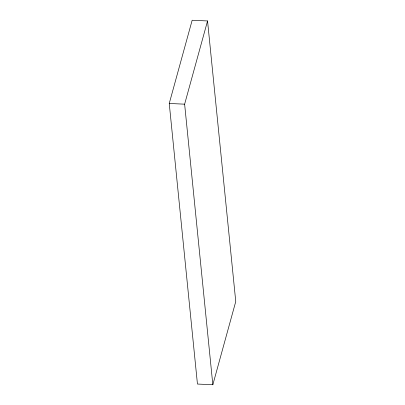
<?xml version="1.0" encoding="UTF-8"?>
<svg xmlns="http://www.w3.org/2000/svg" width="405" height="405" viewBox="0 0 405 405"><rect width="100%" height="100%" fill="white"/><g stroke="black" fill="none" stroke-linecap="round" stroke-linejoin="round"><path stroke-width="0.61" d="M169.244 103.467L192.162 20.25L207.552 20.954L235.756 301.533L212.838 384.75L197.448 384.046L169.244 103.467L184.629 104.171L207.552 20.954M184.629 104.171L212.838 384.75"/></g></svg>
